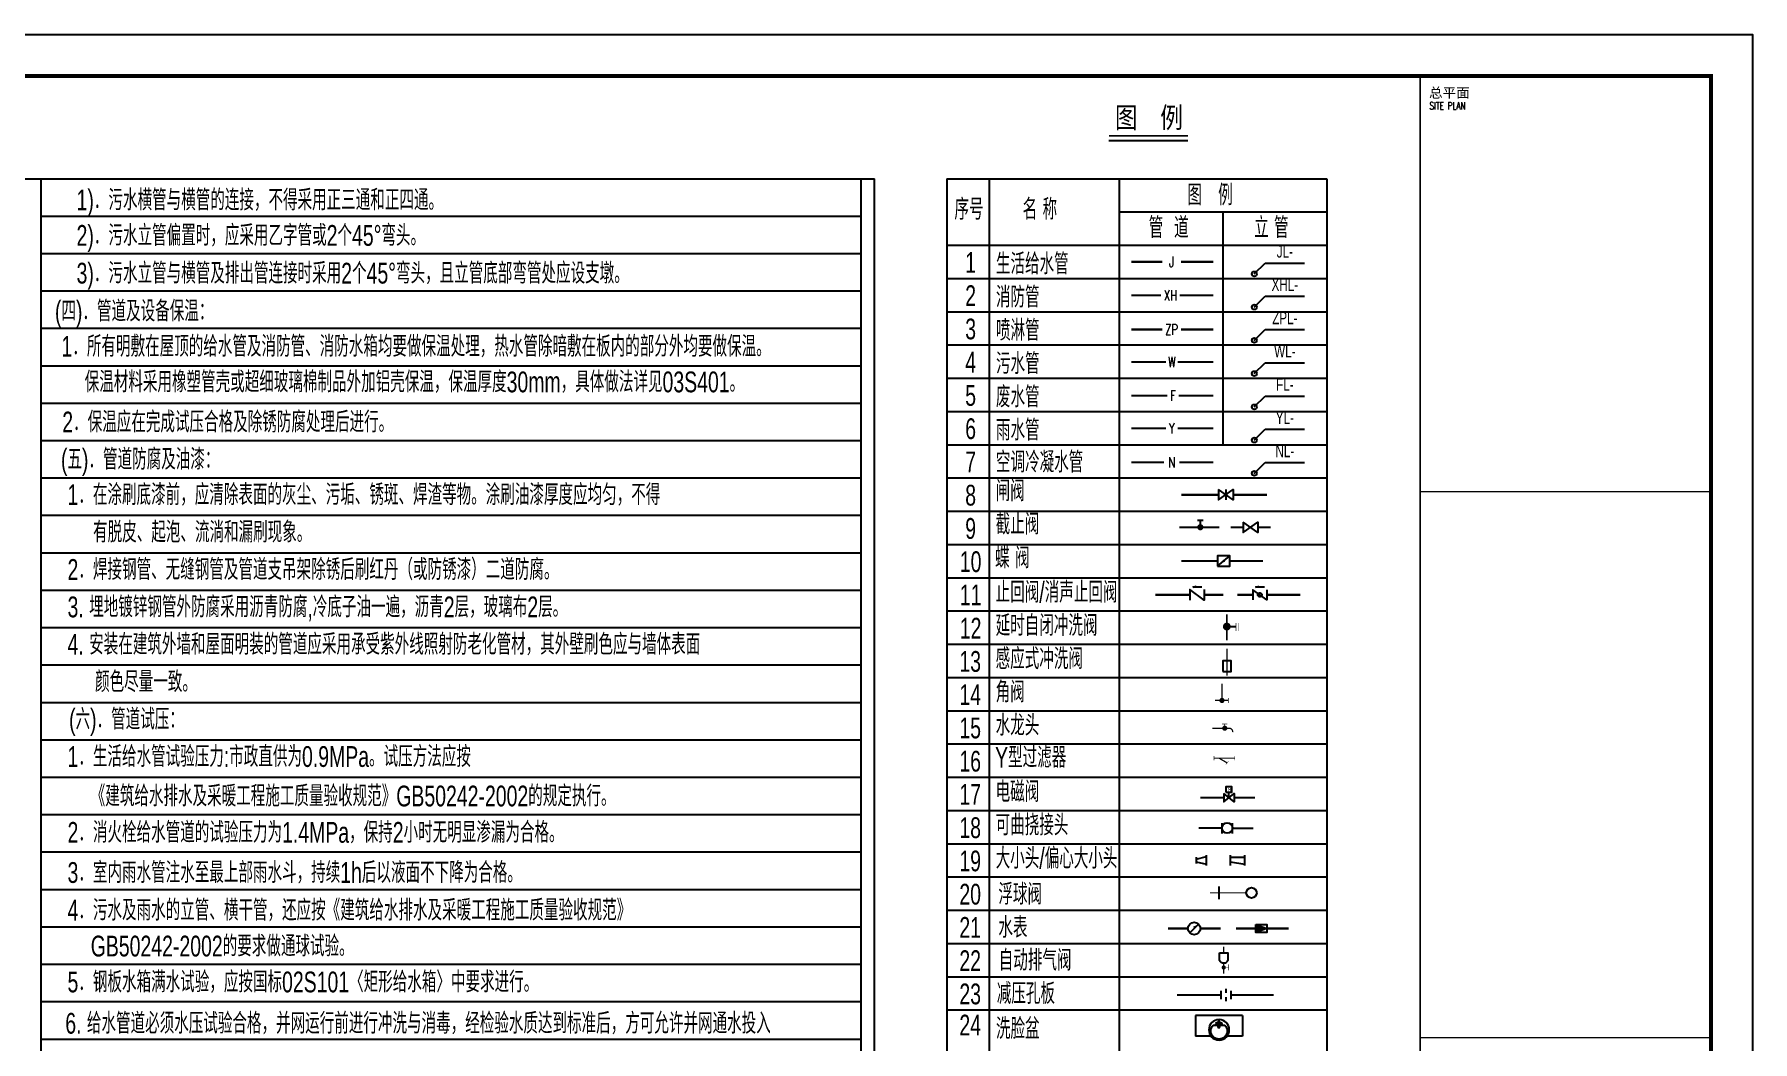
# Model space of a CAD drawing. Extents: x 1885024 to 3176456, y 18406040 to 18858640.
# Drawn here: x 2448894 to 2490229, y 18748503 to 18772738 of the extents above; entities that cross this region are included whole.
import ezdxf
from ezdxf.enums import TextEntityAlignment as Align

# ---------------------------------------------------------------- set-up
doc = ezdxf.new("R2010")
doc.units = 0
doc.header["$LTSCALE"] = 1000
doc.header["$MEASUREMENT"] = 0
doc.linetypes.add('W_P', pattern=[7, 6, -1])
for name, color, linetype in [('JZ_0', 7, 'Continuous'), ('JZ__给水', 3, 'Continuous'), ('JZ__给水标注', 3, 'Continuous'), ('JZ_DET1', 8, 'Continuous'), ('JZ_TEXT', 42, 'Continuous'), ('JZ_厨卫', 9, 'Continuous'), ('TK', 4, 'Continuous'), ('W_DIM', 4, 'Continuous'), ('WP_F', 1, 'Continuous'), ('WP_F_TXT', 4, 'Continuous'), ('WP_G', 6, 'Continuous'), ('WP_G2', 32, 'Continuous'), ('WP_G2_TXT', 4, 'Continuous'), ('WP_G_PJ', 7, 'Continuous'), ('WP_L', 6, 'Continuous'), ('WP_L_PJ', 7, 'Continuous'), ('WP_L_TXT', 4, 'Continuous'), ('WP_P', 2, 'W_P'), ('WP_P_PJ', 7, 'Continuous'), ('WP_P_TXT', 4, 'Continuous'), ('WP_S', 31, 'W_P'), ('WP_S_TXT', 4, 'Continuous'), ('WP_Y', 6, 'W_P'), ('WP_Y_TXT', 4, 'Continuous')]:
    doc.layers.add(name, color=color, linetype=linetype)
doc.styles.add('DIM_FONT', font='SIMPLEX', dxfattribs={"width": 0.7, "bigfont": 'GBCBIG'})
doc.styles.add('gps_hz', font='hztxt_e.shx', dxfattribs={"width": 0.7, "bigfont": 'hztxt.shx'})
doc.styles.add('HZ', font='txt.shx', dxfattribs={"width": 0.8, "height": 5, "bigfont": 'hztxt.shx'})
doc.styles.add('ROMANS', font='romans', dxfattribs={"width": 0.65, "height": 231.275})
doc.styles.get("Standard").update_dxf_attribs({"font": 'gbenor.shx', "bigfont": 'gbcbig.shx'})
doc.styles.add('图签宋体', font='', dxfattribs={"height": 300})
doc.styles.add('宋体', font='', dxfattribs={"width": 0.8})
doc.styles.get('图签宋体').set_extended_font_data('NSimSun')
doc.styles.get('宋体').set_extended_font_data('SimSun')

# ---------------------------------------------------------------- blocks, each defined once
blk = doc.blocks.new('$VA035_1')
for points, const_width in [([(-250, 0), (250, 0)], 30), ([(-250, -50), (-250, 50)], 10), ([(-128, 0), (67, -114)], 30), ([(250, -50), (250, 50)], 10), ([(35, -154), (99, -74)], 10)]:
    blk.add_lwpolyline(points, dxfattribs=dict(const_width=const_width))
at = {"flags": 1}
for tag in ['UNIT', 'WHAT', 'SPEC']:
    blk.add_attdef(tag, (0, 0), '', height=0.001, dxfattribs=at)
blk = doc.blocks.new('$GS001_1')
at = {"const_width": 30}
blk.add_lwpolyline([(0, 0), (-400, 0, 0.443942), (-486, -95, -1.105826)], format="xyb", dxfattribs=at)
at = {"const_width": 15}
for points in [[(-231, 100), (-359, 100)], [(-296, 0), (-296, 100)]]:
    blk.add_lwpolyline(points, dxfattribs=at)
at = {"const_width": 62.5}
blk.add_lwpolyline([(-265, 0, -1), (-327, 0, -1)], format="xyb", close=True, dxfattribs=at)
at = {"flags": 1}
for tag in ['UNIT', 'WHAT', 'SPEC']:
    blk.add_attdef(tag, (0, 0), '', height=0.0001, dxfattribs=at)
blk = doc.blocks.new('$VA028_1')
for p, q in [((-0.49, -0.52), (-0.49, 0.48)), ((0.5, -0.52), (0.5, 0.48))]:
    blk.add_line(p, q)
blk.add_circle((0, 0), 0.5)
at = {"style": 'HZ', "width": 0.7, "flags": 1}
for tag in ['UNIT', 'WHAT', 'SPEC']:
    blk.add_attdef(tag, (0, 0), '', height=0.001, dxfattribs=at)
blk = doc.blocks.new('$VA027_1')
blk.add_line((212, 150), (212, -150))
at = {"const_width": 30}
blk.add_lwpolyline([(875, 0), (0, 0)], dxfattribs=at)
blk.add_circle((1000, 0), 125)
at = {"style": 'HZ', "width": 0.7, "flags": 1}
for tag in ['UNIT', 'WHAT', 'SPEC']:
    blk.add_attdef(tag, (0, 0), '', height=0.001, dxfattribs=at)
blk = doc.blocks.new('$VA029_1')
for p, q in [((-0.5, -0.5), (-0.5, 0.5)), ((0.5, 0.13), (-0.5, 0.37)), ((0.5, 0.3), (0.5, -0.3)), ((0.5, -0.13), (-0.5, -0.36))]:
    blk.add_line(p, q)
at = {"style": 'HZ', "width": 0.7, "flags": 1}
for tag in ['UNIT', 'WHAT', 'SPEC']:
    blk.add_attdef(tag, (0, 0), '', height=0.001, dxfattribs=at)
blk = doc.blocks.new('gps_fm_zf')
blk.add_line((0, 125), (0, -125))
blk.add_lwpolyline([(-175, 125), (-175, -125), (175, 125), (175, -125)], close=True)
blk = doc.blocks.new('GPS_fm_jzfx')
for p, q in [((-72, 170), (72, 170)), ((0, 73), (0, 170))]:
    blk.add_line(p, q)
at = {"const_width": 73.1}
blk.add_lwpolyline([(-37, 0, 1), (37, 0, 1)], format="xyb", close=True, dxfattribs=at)
blk = doc.blocks.new('GPS_fm_jzfd')
blk.add_lwpolyline([(-175, 125), (-175, -125), (175, 125), (175, -125)], close=True)
blk = doc.blocks.new('GPS_fm_df')
blk.add_line((-150, -125), (150, 125))
blk.add_lwpolyline([(-150, -125), (150, -125), (150, 125), (-150, 125)], close=True)
at = {"const_width": 29.3}
blk.add_lwpolyline([(-15, 0, 1), (15, 0, 1)], format="xyb", close=True, dxfattribs=at)
blk = doc.blocks.new('GPS_gs_xlpy')
for points, const_width in [([(170, 0), (170, 400)], 30), ([(0, 0), (320, 0)], 30), ([(320, -62), (320, 62)], 15)]:
    blk.add_lwpolyline(points, dxfattribs=dict(const_width=const_width))
at = {"const_width": 62.5}
blk.add_lwpolyline([(138.75, 0, -1), (201.25, 0, -1)], format="xyb", close=True, dxfattribs=at)
blk = doc.blocks.new('gps_感应式冲洗阀s')
at = {"const_width": 30}
blk.add_lwpolyline([(0, 0), (0, -650)], dxfattribs=at)
blk.add_lwpolyline([(-100, -550), (100, -550), (100, -300), (-100, -300)], close=True)
blk = doc.blocks.new('GPS_fm_dxf')
for p, q in [((-108, 187), (-25, 208)), ((111, 187), (-108, 187)), ((-25, 208), (-56, 187))]:
    blk.add_line(p, q)
blk.add_lwpolyline([(175, 125), (175, -125), (-175, 125), (-175, -125)])
blk.add_circle((0, 0), 50)
blk = doc.blocks.new('GPS_fm_pxyjg')
for p, q in [((0, -120), (0, 130)), ((0, 71), (350, 71)), ((350, -120), (350, 130)), ((0, -98), (350, -43))]:
    blk.add_line(p, q)
blk = doc.blocks.new('$QC035_1')
blk.add_line((-93, -93), (93, 93))
blk.add_lwpolyline([(93, 93, 0, 50, 0), (-13, 22, 50, 50, 0)], format="xyseb")
blk.add_circle((0, 0), 150)
at = {"style": 'HZ', "flags": 1}
for tag in ['UNIT', 'WHAT', 'SPEC']:
    blk.add_attdef(tag, (0, 0), '', height=0.001, dxfattribs=at)
blk = doc.blocks.new('GPS_fm_swsb')
blk.add_hatch(color=256).paths.add_polyline_path([(175, 0), (-175, 125), (-175, -125)])
blk.add_lwpolyline([(-175, -125), (175, 0), (-175, 125)])
blk.add_lwpolyline([(-175, -125), (175, -125), (175, 125), (-175, 125)], close=True)
blk = doc.blocks.new('$VA026_2')
blk.add_lwpolyline([(-100, 499), (100, 499), (100, 319, -0.683235), (-100, 319), (-100, 499)], format="xyb")
for points, const_width in [([(0, 499), (0, 649)], 30), ([(0, 251), (0, 0)], 30), ([(0, 149), (120, 149)], 15), ([(120, 229), (120, 79)], 15)]:
    blk.add_lwpolyline(points, dxfattribs=dict(const_width=const_width))
at = {"const_width": 50}
blk.add_lwpolyline([(-25, 149, 1), (25, 149, 1)], format="xyb", close=True, dxfattribs=at)
at = {"style": 'HZ', "width": 0.7, "flags": 1}
for tag in ['UNIT', 'WHAT', 'SPEC']:
    blk.add_attdef(tag, (0, 0), '', height=0.001, dxfattribs=at)
blk = doc.blocks.new('$VA013_1')
blk.add_line((0, 0), (0, 0.55))
for points in [[(-0.5, 0.4), (-0.5, -0.4), (0.5, 0.4), (0.5, -0.4)], [(-0.3, 0.55), (0.3, 0.55), (0.3, 1.05), (-0.3, 1.05)]]:
    blk.add_lwpolyline(points, close=True)
at = {"width": 0.85}
blk.add_text('M', height=0.35, dxfattribs=at).set_placement((-0.09, 0.59))
at = {"style": 'HZ', "flags": 1}
for tag in ['UNIT', 'WHAT', 'SPEC']:
    blk.add_attdef(tag, (0, 0), '', height=0.001, dxfattribs=at)
blk = doc.blocks.new('_E33IEP')
for p, q in [((44, -21), (44, 20)), ((44, 20), (194, 20)), ((135, 135), (135, 20)), ((194, 20), (194, -21)), ((194, -21), (44, -21)), ((135, -21), (135, -144))]:
    blk.add_line(p, q)
for centre, radius in [((248, -5), 246), ((106, 56), 26.7), ((105, -55), 26.7)]:
    blk.add_circle(centre, radius)
blk.add_arc((274, -5), 197, 225.2527, 134.7473)
at = {"style": 'DIM_FONT', "width": 0.8, "flags": 9}
for tag in ['XSIZE', 'YSIZE']:
    blk.add_attdef(tag, (0, 0), '', height=0.5, dxfattribs=at)
at = {"width": 0.8, "flags": 9}
for tag in ['XSIZE', 'YSIZE']:
    blk.add_attdef(tag, (2, -251), '', height=150, dxfattribs=at)
blk = doc.blocks.new('$VA063_1')
for p, q in [((-120, 100), (-120, -100)), ((0, 150), (0, 50)), ((120, 100), (120, -100)), ((0, -50), (0, -150))]:
    blk.add_line(p, q)
at = {"flags": 1}
for tag, p in [('UNIT', (0, 0)), ('SPEC', (0, -0.001)), ('WHAT', (0, -0.002))]:
    blk.add_attdef(tag, p, '', height=0.001, dxfattribs=at)
blk = doc.blocks.new('GeYuanFrame_33772725', base_point=(20.09, 4.53))
at = {"layer": 'TK'}
blk.add_lwpolyline([(20.09, 4.53), (20.09, 598.53), (861.09, 598.53), (861.09, 4.53)], close=True, dxfattribs=at)
at = {"layer": 'TK', "const_width": 1}
blk.add_lwpolyline([(45.09, 588.53), (851.09, 588.53), (851.09, 14.53), (45.09, 14.53)], close=True, dxfattribs=at)
at = {"layer": 'TK'}
for points, const_width in [([(781.09, 588.53), (781.09, 14.53)], 0.4), ([(781.09, 488.5), (851.09, 488.5)], 0.35), ([(781.09, 357.14), (851.09, 357.14)], 0.35)]:
    blk.add_lwpolyline(points, dxfattribs=dict(at, const_width=const_width))
at = {"layer": 'TK', "style": '图签宋体'}
blk.add_text('总平面', height=2.4, dxfattribs=at).set_placement((783.23, 583.28))
at = {"layer": 'TK', "style": 'ROMANS', "width": 0.76}
blk.add_text('SITE PLAN', height=1.697, dxfattribs=at).set_placement((783.35, 580.49))

msp = doc.modelspace()

# ---------------------------------------------------------------- linework, layer by layer
at = {"layer": 'JZ_0', "color": 8}
for p, q in [((2408629.3, 18769265.8), (2469107, 18769265.8)), ((2449055.1, 18717965.8), (2449055.1, 18769265.8)), ((2468785.1, 18731465.8), (2468785.1, 18769265.8)), ((2469107, 18731465.8), (2469107, 18769265.8)), ((2449055.1, 18768365.8), (2468785.1, 18768365.8)), ((2449055.1, 18767465.8), (2468785.1, 18767465.8)), ((2449055.1, 18766565.8), (2468785.1, 18766565.8)), ((2449055.1, 18765665.8), (2468785.1, 18765665.8)), ((2449055.1, 18764765.8), (2468785.1, 18764765.8)), ((2449055.1, 18763865.8), (2468785.1, 18763865.8)), ((2449055.1, 18762965.8), (2468785.1, 18762965.8)), ((2449055.1, 18762065.8), (2468785.1, 18762065.8)), ((2449055.1, 18761165.8), (2468785.1, 18761165.8)), ((2449055.1, 18760265.8), (2468785.1, 18760265.8)), ((2449055.1, 18759365.8), (2468785.1, 18759365.8)), ((2449055.1, 18758465.8), (2468785.1, 18758465.8)), ((2449055.1, 18757565.8), (2468785.1, 18757565.8)), ((2449055.1, 18756665.8), (2468785.1, 18756665.8)), ((2449055.1, 18755765.8), (2468785.1, 18755765.8)), ((2449055.1, 18754865.8), (2468785.1, 18754865.8)), ((2449055.1, 18753965.8), (2468785.1, 18753965.8)), ((2449055.1, 18753065.8), (2468785.1, 18753065.8)), ((2449055.1, 18752165.8), (2468785.1, 18752165.8)), ((2449055.1, 18751265.8), (2468785.1, 18751265.8)), ((2449055.1, 18750365.8), (2468785.1, 18750365.8)), ((2449055.1, 18749465.8), (2468785.1, 18749465.8)), ((2449055.1, 18748565.8), (2468785.1, 18748565.8))]:
    msp.add_line(p, q, dxfattribs=at)
at = {"layer": 'JZ_0', "color": 3}
for p, q in [((2470847.3, 18769265.8), (2479987.1, 18769265.8)), ((2470847.3, 18769265.8), (2470847.3, 18730065.8)), ((2471859.1, 18769265.8), (2471859.1, 18730065.8)), ((2474987.1, 18769265.8), (2474987.1, 18746865.8)), ((2479987.1, 18769265.8), (2479987.1, 18730065.8)), ((2474987.1, 18768465.8), (2479987.1, 18768465.8)), ((2477487.1, 18768465.8), (2477487.1, 18762865.8)), ((2470847.3, 18767665.8), (2479987.1, 18767665.8))]:
    msp.add_line(p, q, dxfattribs=at)
at = {"layer": 'JZ__给水'}
for p, q in [((2476762.9, 18759440.1), (2476845.7, 18759460.8)), ((2476981.6, 18759440.1), (2476762.9, 18759440.1)), ((2476845.7, 18759460.8), (2476814.5, 18759440.1))]:
    msp.add_line(p, q, dxfattribs=at)
for points, const_width in [([(2476484.8, 18761659.9), (2477379, 18761659.9)], 50), ([(2477729, 18761659.9), (2478545.6, 18761659.9)], 50), ([(2476435.4, 18760879.4), (2477401.8, 18760879.4)], 50), ([(2477671.3, 18760879.4), (2477975.7, 18760879.4)], 50), ([(2478325.7, 18760879.4), (2478635.5, 18760879.4)], 50), ([(2476484.8, 18760069), (2477356.4, 18760069)], 50), ([(2477656.4, 18760069), (2478452.3, 18760069)], 50), ([(2475862.7, 18759252.6), (2476686.5, 18759252.6)], 50), ([(2477036.5, 18759252.6), (2477498.3, 18759252.6)], 50), ([(2477832.6, 18759252.6), (2478202.4, 18759252.6)], 50), ([(2478545.4, 18759252.6), (2479348.5, 18759252.6)], 50), ([(2477580, 18758784.9), (2477580, 18758160.3)], 45), ([(2477580, 18758489.4), (2477805, 18758489.4)], 45), ([(2477801.3, 18758578.8), (2477801.3, 18758383.8)], 10), ([(2477861.3, 18758578.8), (2477861.3, 18758383.8)], 10)]:
    msp.add_lwpolyline(points, dxfattribs=dict(at, const_width=const_width))
msp.add_lwpolyline([(2477036.5, 18759377.6), (2477036.5, 18759127.6), (2476686.5, 18759377.6), (2476686.5, 18759127.6)], dxfattribs=at)
at = {"layer": 'JZ__给水', "const_width": 93.8}
msp.add_lwpolyline([(2477533.1, 18758489.4, 1), (2477626.8, 18758489.4, 1)], format="xyb", close=True, dxfattribs=at)
at = {"layer": 'JZ_DET1'}
for p, q in [((2470847.3, 18766865.8), (2479987.1, 18766865.8)), ((2470847.3, 18766065.8), (2479987.1, 18766065.8)), ((2470847.3, 18765265.8), (2479987.1, 18765265.8)), ((2470847.3, 18764465.8), (2479987.1, 18764465.8)), ((2470847.3, 18763665.8), (2479987.1, 18763665.8)), ((2470847.3, 18762865.8), (2479987.1, 18762865.8)), ((2470847.3, 18762065.8), (2479987.1, 18762065.8)), ((2470847.3, 18761265.8), (2479987.1, 18761265.8)), ((2470847.3, 18760465.8), (2479987.1, 18760465.8)), ((2470847.3, 18759665.8), (2479987.1, 18759665.8)), ((2470847.3, 18758865.8), (2479987.1, 18758865.8)), ((2470847.3, 18758065.8), (2479987.1, 18758065.8)), ((2470847.3, 18757265.8), (2479987.1, 18757265.8)), ((2470847.3, 18756465.8), (2479987.1, 18756465.8)), ((2470847.3, 18755665.8), (2479987.1, 18755665.8)), ((2470847.3, 18754865.8), (2479987.1, 18754865.8)), ((2470847.3, 18754065.8), (2479987.1, 18754065.8)), ((2470847.3, 18753265.8), (2479987.1, 18753265.8)), ((2470847.3, 18752465.8), (2479987.1, 18752465.8)), ((2470847.3, 18751665.8), (2479987.1, 18751665.8)), ((2470847.3, 18750865.8), (2479987.1, 18750865.8)), ((2470847.3, 18750065.8), (2479987.1, 18750065.8)), ((2470847.3, 18749265.8), (2479987.1, 18749265.8))]:
    msp.add_line(p, q, dxfattribs=at)
at = {"layer": 'JZ_TEXT'}
msp.add_line((2474738.6, 18770184.1), (2476645.1, 18770184.1), dxfattribs=at)
at = {"layer": 'JZ_TEXT', "const_width": 41.7}
msp.add_lwpolyline([(2474747.6, 18770295.8), (2476648.7, 18770295.8)], dxfattribs=at)
at = {"layer": 'JZ_厨卫'}
for p, q in [((2477960.9, 18749134.1), (2476823.7, 18749134.1)), ((2476823.7, 18749134.1), (2476823.7, 18748634.1)), ((2477960.9, 18749134.1), (2477960.9, 18748634.1)), ((2477198.1, 18748634.1), (2476823.7, 18748634.1)), ((2477198.1, 18748634.1), (2477165.9, 18748634.1)), ((2477960.9, 18748634.1), (2477586.5, 18748634.1))]:
    msp.add_line(p, q, dxfattribs=at)
at = {"layer": 'W_DIM'}
for p, q in [((2478241.7, 18766975.8), (2478501, 18767235.1)), ((2478501, 18767235.1), (2479451, 18767235.1)), ((2478241.7, 18766175.8), (2478501, 18766435.1)), ((2478501, 18766435.1), (2479451, 18766435.1)), ((2478241.7, 18765375.8), (2478501, 18765635.1)), ((2478501, 18765635.1), (2479451, 18765635.1)), ((2478241.7, 18764575.8), (2478501, 18764835.1)), ((2478501, 18764835.1), (2479451, 18764835.1)), ((2478241.7, 18763775.8), (2478501, 18764035.1)), ((2478501, 18764035.1), (2479451, 18764035.1)), ((2478241.7, 18762975.8), (2478501, 18763235.1)), ((2478501, 18763235.1), (2479451, 18763235.1)), ((2478241.7, 18762175.8), (2478501, 18762435.1)), ((2478501, 18762435.1), (2479451, 18762435.1))]:
    msp.add_line(p, q, dxfattribs=at)
for centre in [(2478241.7, 18766975.8), (2478241.7, 18766175.8), (2478241.7, 18765375.8), (2478241.7, 18764575.8), (2478241.7, 18763775.8), (2478241.7, 18762975.8), (2478241.7, 18762175.8)]:
    msp.add_circle(centre, 60, dxfattribs=at)
at = {"layer": 'WP_F', "const_width": 50}
for points in [[(2475279.3, 18766459.5), (2475999.1, 18766459.5)], [(2476449.1, 18766459.5), (2477252.9, 18766459.5)]]:
    msp.add_lwpolyline(points, dxfattribs=at)
at = {"layer": 'WP_G', "const_width": 50}
for points in [[(2477504.4, 18754375.7), (2476945.1, 18754375.7)], [(2477754.7, 18754370.5), (2478255.5, 18754370.5)], [(2477464.9, 18753642.7), (2476905.5, 18753642.7)], [(2477715.1, 18753637.5), (2478215.9, 18753637.5)], [(2476165.8, 18751225.2), (2476645, 18751225.2)], [(2476945, 18751225.2), (2477433.3, 18751225.2)], [(2477797.6, 18751225.2), (2478276.8, 18751225.2)], [(2478539.3, 18751225.2), (2479065.1, 18751225.2)], [(2476380.8, 18749623.6), (2477429.2, 18749623.6)], [(2477679.9, 18749623.6), (2478710.5, 18749623.6)]]:
    msp.add_lwpolyline(points, dxfattribs=at)
at = {"layer": 'WP_G2', "const_width": 50}
for points in [[(2475279.3, 18767264.8), (2476025.8, 18767264.8)], [(2476475.8, 18767264.8), (2477252.9, 18767264.8)]]:
    msp.add_lwpolyline(points, dxfattribs=at)
at = {"layer": 'WP_L', "const_width": 50}
for points in [[(2475279.3, 18765637.5), (2476025.8, 18765637.5)], [(2476475.8, 18765637.5), (2477252.9, 18765637.5)]]:
    msp.add_lwpolyline(points, dxfattribs=at)
at = {"layer": 'WP_P', "const_width": 50}
for points in [[(2475279.3, 18764853.3), (2476119.7, 18764853.3)], [(2476394.7, 18764853.3), (2477252.9, 18764853.3)]]:
    msp.add_lwpolyline(points, dxfattribs=at)
at = {"layer": 'WP_S', "const_width": 50}
for points in [[(2475279.3, 18764047.6), (2476149.7, 18764047.6)], [(2476424.7, 18764047.6), (2477252.9, 18764047.6)], [(2475279.3, 18762442.8), (2476070.3, 18762442.8)], [(2476440.9, 18762442.8), (2477252.9, 18762442.8)]]:
    msp.add_lwpolyline(points, dxfattribs=at)
at = {"layer": 'WP_Y', "const_width": 50}
for points in [[(2475279.3, 18763256.9), (2476119.7, 18763256.9)], [(2476394.7, 18763256.9), (2477252.9, 18763256.9)]]:
    msp.add_lwpolyline(points, dxfattribs=at)

# ---------------------------------------------------------------- block references
at = {"xscale": 100, "yscale": 100, "zscale": 100}
msp.add_blockref('GeYuanFrame_33772725', (2406129.3, 18713338.2), dxfattribs=at)
at = {"layer": 'JZ__给水'}
for name, p in [('gps_fm_zf', (2477554, 18761659.9)), ('GPS_fm_jzfx', (2476943, 18760879.4)), ('GPS_fm_jzfd', (2478150.7, 18760879.4)), ('GPS_fm_df', (2477506.4, 18760069))]:
    msp.add_blockref(name, p, dxfattribs=at)
at = {"layer": 'JZ__给水', "xscale": 0.9799999999813735, "yscale": 0.9799999999813735, "zscale": 0.9799999999813735}
msp.add_blockref('GPS_fm_dxf', (2478373.9, 18759252.6), dxfattribs=at)
at = {"layer": 'JZ__给水标注'}
for name, p in [('gps_感应式冲洗阀s', (2477581.7, 18757961.6)), ('GPS_gs_xlpy', (2477293.3, 18756712.3))]:
    msp.add_blockref(name, p, dxfattribs=at)
at = {"layer": 'JZ_厨卫', "xscale": -1, "rotation": 90}
msp.add_blockref('_E33IEP', (2477387.8, 18749034.1), dxfattribs=at)
at = {"layer": 'WP_G_PJ', "xscale": -1}
for name, p in [('$GS001_1', (2477235.6, 18756043.7)), ('GPS_fm_pxyjg', (2478014.7, 18752863.2))]:
    msp.add_blockref(name, p, dxfattribs=at)
at = {"layer": 'WP_G_PJ'}
for name, p in [('$VA035_1', (2477521.4, 18755323.2)), ('$VA027_1', (2477173.5, 18752083.3)), ('$QC035_1', (2476795, 18751225.2)), ('$VA026_2', (2477505.1, 18750137.3)), ('$VA063_1', (2477559.9, 18749623.6))]:
    msp.add_blockref(name, p, dxfattribs=at)
at = {"layer": 'WP_G_PJ', "xscale": 250, "yscale": 250, "zscale": 250}
msp.add_blockref('$VA013_1', (2477629.7, 18754370.5), dxfattribs=at)
at = {"layer": 'WP_G_PJ', "xscale": -0.75, "yscale": 0.75, "zscale": 0.75, "rotation": 180}
msp.add_blockref('GPS_fm_swsb', (2478408, 18751225.2), dxfattribs=at)
at = {"layer": 'WP_L_PJ', "xscale": -250, "yscale": 250, "zscale": 250}
msp.add_blockref('$VA029_1', (2476969.2, 18752862.2), dxfattribs=at)
at = {"layer": 'WP_P_PJ', "xscale": 250, "yscale": 250, "zscale": 250}
msp.add_blockref('$VA028_1', (2477589.9, 18753642.7), dxfattribs=at)

# ---------------------------------------------------------------- texts
at = {"layer": 'JZ_TEXT'}
for s, style, width, p in [('图  例', '宋体', 0.8, (2474889.2, 18770487.2)), ('图   例', 'gps_hz', 0.7, (2476631.4, 18768623.2)), ('1)．污水横管与横管的连接，不得采用正三通和正四通。', 'gps_hz', 0.7, (2449909.6, 18768503.5)), ('序号', 'gps_hz', 0.7, (2471028.2, 18768280.5)), ('名 称', 'gps_hz', 0.7, (2472667.5, 18768280.5)), ('管  道', 'gps_hz', 0.7, (2475701.3, 18767836.7)), ('立 管', 'gps_hz', 0.7, (2478236.2, 18767836.7)), ('2)．污水立管偏置时，应采用乙字管或2个45%%d弯头。', 'gps_hz', 0.7, (2449909.6, 18767650.4)), ('1', 'gps_hz', 0.7, (2471287.1, 18767000.4)), ('生活给水管', 'gps_hz', 0.7, (2472026.4, 18766966.6)), ('3)．污水立管与横管及排出管连接时采用2个45%%d弯头，且立管底部弯管处应设支墩。', 'gps_hz', 0.7, (2449909.6, 18766742.2)), ('2', 'gps_hz', 0.7, (2471287.1, 18766200.4)), ('消防管', 'gps_hz', 0.7, (2472026.4, 18766166.6)), ('(四)．管道及设备保温：', 'gps_hz', 0.7, (2449388.9, 18765829.7)), ('3', 'gps_hz', 0.7, (2471287.1, 18765400.4)), ('喷淋管', 'gps_hz', 0.7, (2472026.4, 18765366.6)), ('1．所有明敷在屋顶的给水管及消防管、消防水箱均要做保温处理，热水管除暗敷在板内的部分外均要做保温。', 'gps_hz', 0.7, (2449547.5, 18764982.4)), ('4', 'gps_hz', 0.7, (2471287.1, 18764600.4)), ('污水管', 'gps_hz', 0.7, (2472026.4, 18764566.6)), ('保温材料采用橡塑管壳或超细玻璃棉制品外加铝壳保温，保温厚度30mm，具体做法详见03S401。', 'gps_hz', 0.7, (2450105, 18764125.6)), ('5', 'gps_hz', 0.7, (2471287.1, 18763800.4)), ('废水管', 'gps_hz', 0.7, (2472026.4, 18763766.6)), ('2．保温应在完成试压合格及除锈防腐处理后进行。', 'gps_hz', 0.7, (2449565.7, 18763160.8)), ('6', 'gps_hz', 0.7, (2471287.1, 18763000.4)), ('雨水管', 'gps_hz', 0.7, (2472026.4, 18762966.6)), ('(五)．管道防腐及油漆：', 'gps_hz', 0.7, (2449533.6, 18762264.3)), ('7', 'gps_hz', 0.7, (2471287.1, 18762200.4)), ('空调冷凝水管', 'gps_hz', 0.7, (2472026.4, 18762196.2)), ('闸阀', 'gps_hz', 0.7, (2472019, 18761502.9)), ('1．在涂刷底漆前，应清除表面的灰尘、污垢、锈斑、焊渣等物。涂刷油漆厚度应均匀，不得', 'gps_hz', 0.7, (2449692.1, 18761412.3)), ('8', 'gps_hz', 0.7, (2471287.1, 18761400.4)), ('截止阀', 'gps_hz', 0.7, (2472019, 18760702.9)), ('有脱皮、起泡、流淌和漏刷现象。', 'gps_hz', 0.7, (2450307.1, 18760512.3)), ('9', 'gps_hz', 0.7, (2471287.1, 18760600.4)), ('蝶 阀', 'gps_hz', 0.7, (2472005.9, 18759890.7)), ('2．焊接钢管、无缝钢管及管道支吊架除锈后刷红丹（或防锈漆）二道防腐。', 'gps_hz', 0.7, (2449692.1, 18759612.3)), ('10', 'gps_hz', 0.7, (2471156.9, 18759800.4)), ('止回阀/消声止回阀', 'gps_hz', 0.7, (2472019, 18759064.9)), ('3. 埋地镀锌钢管外防腐采用沥青防腐,冷底子油一遍，沥青2层，玻璃布2层。', 'gps_hz', 0.7, (2449692.1, 18758712.3)), ('11', 'gps_hz', 0.7, (2471156.9, 18759000.4)), ('延时自闭冲洗阀', 'gps_hz', 0.7, (2472019, 18758264.9)), ('4. 安装在建筑外墙和屋面明装的管道应采用承受紫外线照射防老化管材，其外壁刷色应与墙体表面', 'gps_hz', 0.7, (2449692.1, 18757812.3)), ('12', 'gps_hz', 0.7, (2471156.9, 18758200.4)), ('13', 'gps_hz', 0.7, (2471146.2, 18757400.4)), ('感应式冲洗阀', 'gps_hz', 0.7, (2472019, 18757464.9)), ('颜色尽量一致。', 'gps_hz', 0.7, (2450354.7, 18756912.3)), ('14', 'gps_hz', 0.7, (2471146.2, 18756600.4)), ('角阀', 'gps_hz', 0.7, (2472019, 18756664.9)), ('(六)．管道试压：', 'gps_hz', 0.7, (2449729.1, 18756009.7)), ('15', 'gps_hz', 0.7, (2471146.2, 18755800.4)), ('水龙头', 'gps_hz', 0.7, (2472019, 18755864.9)), ('1．生活给水管试验压力:市政直供为0.9MPa。试压方法应按', 'gps_hz', 0.7, (2449692.1, 18755112.3)), ('16', 'gps_hz', 0.7, (2471146.2, 18755000.4)), ('Y型过滤器', 'gps_hz', 0.7, (2472005.9, 18755090.7)), ('《建筑给水排水及采暖工程施工质量验收规范》GB50242-2002的规定执行。', 'gps_hz', 0.7, (2450250, 18754162.7)), ('17', 'gps_hz', 0.7, (2471146.2, 18754200.4)), ('电磁阀', 'gps_hz', 0.7, (2472019, 18754264.9)), ('2．消火栓给水管道的试验压力为1.4MPa，保持2小时无明显渗漏为合格。', 'gps_hz', 0.7, (2449692.1, 18753287.9)), ('18', 'gps_hz', 0.7, (2471146.2, 18753400.4)), ('可曲挠接头', 'gps_hz', 0.7, (2472019, 18753464.9)), ('19', 'gps_hz', 0.7, (2471146.2, 18752600.4)), ('大小头/偏心大小头', 'gps_hz', 0.7, (2472019, 18752664.9)), ('3．室内雨水管注水至最上部雨水斗，持续1h后以液面不下降为合格。', 'gps_hz', 0.7, (2449692.1, 18752322)), ('20', 'gps_hz', 0.7, (2471146.2, 18751800.4)), ('浮球阀', 'gps_hz', 0.7, (2472084.4, 18751800)), ('4．污水及雨水的立管、横干管，还应按《建筑给水排水及采暖工程施工质量验收规范》', 'gps_hz', 0.7, (2449692.1, 18751416.1)), ('21', 'gps_hz', 0.7, (2471146.2, 18751000.4)), ('水表', 'gps_hz', 0.7, (2472084.4, 18751000)), ('GB50242-2002的要求做通球试验。', 'gps_hz', 0.7, (2450250, 18750552.3)), ('22', 'gps_hz', 0.7, (2471146.2, 18750200.4)), ('自动排气阀', 'gps_hz', 0.7, (2472093, 18750210)), ('5．钢板水箱满水试验，应按国标02S101〈矩形给水箱〉中要求进行。', 'gps_hz', 0.7, (2449692.1, 18749688.3)), ('23', 'gps_hz', 0.7, (2471146.2, 18749400.4)), ('减压孔板', 'gps_hz', 0.7, (2472046.6, 18749410)), ('6. 给水管道必须水压试验合格，并网运行前进行冲洗与消毒，经检验水质达到标准后，方可允许并网通水投入', 'gps_hz', 0.7, (2449638.2, 18748694.4)), ('24', 'gps_hz', 0.7, (2471146.2, 18748650.5)), ('洗脸盆', 'gps_hz', 0.7, (2472026.4, 18748566.6))]:
    msp.add_text(s, height=500, dxfattribs=dict(at, style=style, width=width)).set_placement(p)
at = {"layer": 'W_DIM', "style": 'gps_hz', "width": 0.7}
for s, p in [('JL-', (2478976, 18767275.1)), ('XHL-', (2478976, 18766475.1)), ('ZPL-', (2478976, 18765675.1)), ('WL-', (2478976, 18764875.1)), ('FL-', (2478976, 18764075.1)), ('YL-', (2478976, 18763275.1)), ('NL-', (2478976, 18762475.1))]:
    msp.add_text(s, height=300, dxfattribs=at).set_placement(p, align=Align.BOTTOM_CENTER)
at = {"layer": 'WP_F_TXT', "style": 'HZ', "width": 0.7}
msp.add_text('XH', height=250, dxfattribs=at).set_placement((2476224.1, 18766459.5), align=Align.MIDDLE)
at = {"layer": 'WP_G2_TXT', "style": 'HZ', "width": 0.7}
msp.add_text('J', height=250, dxfattribs=at).set_placement((2476250.8, 18767264.8), align=Align.MIDDLE)
at = {"layer": 'WP_L_TXT', "style": 'HZ', "width": 0.7}
msp.add_text('ZP', height=250, dxfattribs=at).set_placement((2476250.8, 18765637.5), align=Align.MIDDLE)
at = {"layer": 'WP_P_TXT', "style": 'HZ', "width": 0.7}
msp.add_text('W', height=250, dxfattribs=at).set_placement((2476257.2, 18764853.3), align=Align.MIDDLE)
at = {"layer": 'WP_S_TXT', "style": 'HZ', "width": 0.7}
for s, p in [('F', (2476287.2, 18764047.6)), ('N', (2476257.2, 18762442.8))]:
    msp.add_text(s, height=250, dxfattribs=at).set_placement(p, align=Align.MIDDLE)
at = {"layer": 'WP_Y_TXT', "style": 'HZ', "width": 0.7}
msp.add_text('Y', height=250, dxfattribs=at).set_placement((2476257.2, 18763256.9), align=Align.MIDDLE)

doc.saveas('drawing.dxf')
